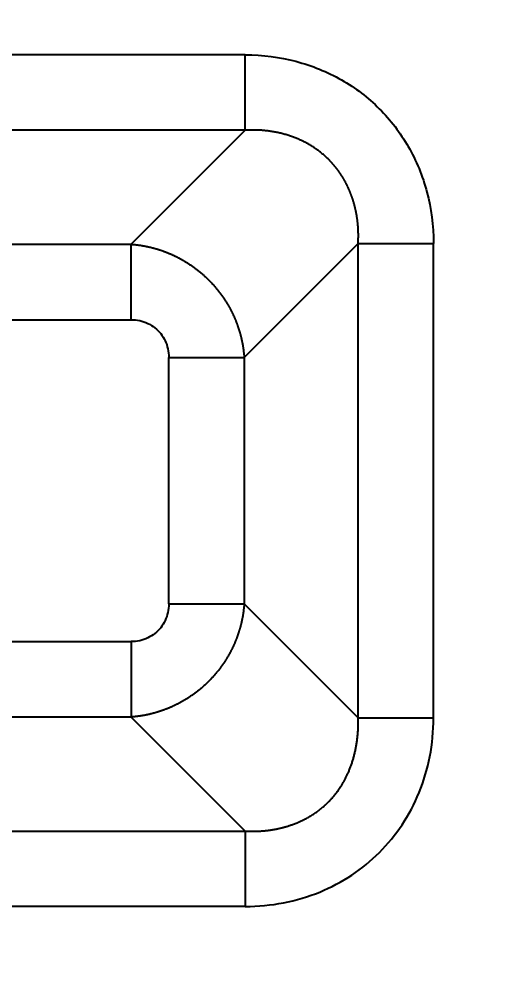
# Model space of a CAD drawing. Header units: millimetres. Extents: x -1286 to 291, y 5350 to 5880.
# Drawn here: x -1094.35 to -1082.28, y 5717.81 to 5741.79 of the extents above; entities that cross this region are included whole.
import ezdxf

# ---------------------------------------------------------------- set-up
doc = ezdxf.new("R2010")
doc.units = ezdxf.units.MM
doc.layers.add('dim', color=82, linetype='Continuous', lineweight=9)
doc.layers.add('粗实线层', color=7, linetype='Continuous', lineweight=35)
doc.dimstyles.new('ISO-25', dxfattribs={"dimscale": 1.5, "dimtxt": 2.5, "dimasz": 2.5, "dimexe": 1.25, "dimexo": 0.625, "dimtad": 1, "dimtxsty": 'Standard', "dimcen": 2.5, "dimadec": 0, "dimazin": 0, "dimtfac": 1, "dimtmove": 0, "dimatfit": 3, "dimfxl": 0, "dimarcsym": 0})

# ---------------------------------------------------------------- blocks, each defined once
blk = doc.blocks.new('*D39')
at = {"layer": 'Defpoints', "color": 0, "lineweight": 18, "transparency": 16777216}
for p in [(-981.514, 5754.075), (-1136.803, 5623.235)]:
    blk.add_point(p, dxfattribs=at)
at = {"layer": 'dim', "color": 0, "lineweight": -2, "transparency": 16777216}
for p, q in [((-931.597, 5796.133), (-979.219, 5756.008)), ((-1136.803, 5623.235), (-981.514, 5754.075)), ((-1139.097, 5621.302), (-1141.391, 5619.369))]:
    blk.add_line(p, q, dxfattribs=at)
at = {"layer": 'dim', "color": 0, "lineweight": 18, "transparency": 16777216}
for points in [[(-979.542, 5756.391), (-978.897, 5755.626), (-981.514, 5754.075)], [(-1139.419, 5621.684), (-1138.775, 5620.92), (-1136.803, 5623.235)]]:
    blk.add_solid(points, dxfattribs=at)
at = {"layer": 'dim', "color": 0, "lineweight": 18, "transparency": 16777216, "insert": (-942.427, 5790.849), "char_height": 3.75, "attachment_point": 5, "rotation": 40.1161}
blk.add_mtext('∅203,06', dxfattribs=at)

msp = doc.modelspace()

# ---------------------------------------------------------------- linework, layer by layer
at = {"layer": '粗实线层', "lineweight": 25}
for p, q in [((-1088.656, 5740.892), (-1100.614, 5740.892)), ((-1088.656, 5738.991), (-1100.613, 5738.991)), ((-1091.529, 5736.118), (-1088.656, 5738.991)), ((-1097.741, 5736.118), (-1091.529, 5736.118)), ((-1088.678, 5733.267), (-1085.805, 5736.14)), ((-1085.805, 5724.183), (-1085.805, 5736.14)), ((-1083.905, 5724.183), (-1083.905, 5736.14)), ((-1097.741, 5734.218), (-1091.529, 5734.218)), ((-1090.579, 5733.267), (-1090.343, 5733.267)), ((-1090.579, 5727.056), (-1090.579, 5733.267)), ((-1088.678, 5733.267), (-1088.678, 5727.056)), ((-1088.678, 5727.056), (-1085.805, 5724.183)), ((-1097.741, 5726.106), (-1091.529, 5726.106)), ((-1091.529, 5724.205), (-1097.741, 5724.205)), ((-1091.529, 5724.205), (-1088.656, 5721.332)), ((-1100.613, 5721.332), (-1088.656, 5721.332)), ((-1088.656, 5719.432), (-1100.614, 5719.432))]:
    msp.add_line(p, q, dxfattribs=at)
for radius in [87.342, 87.216, 86.564]:
    msp.add_circle((-1053.128, 5688.655), radius, dxfattribs=at)
for centre, radius, start, end in [((-1059.158, 5688.655), 102.402, 14.30847, 151.42209), ((-1059.158, 5688.655), 102.401, 14.30847, 151.42209), ((-1059.158, 5688.655), 102.032, 6.18953, 168.43129), ((-1059.158, 5688.655), 101.531, 6.18953, 168.40811), ((-1059.158, 5688.655), 100.442, 20.91041, 168.28064), ((-1059.158, 5688.655), 100.141, 20.91041, 168.28065), ((-1059.158, 5688.655), 100.022, 21.11656, 168.26666), ((-1059.158, 5688.655), 99.521, 21.13618, 168.17064), ((-1053.128, 5688.655), 86.224, 90.08059, 179.91941), ((-1053.128, 5688.655), 85.581, 90.90297, 179.09703), ((-1053.128, 5688.655), 83.696, 92.22396, 178.03204), ((-1053.128, 5688.655), 82.706, 92.58039, 177.41961)]:
    msp.add_arc(centre, radius, start, end, dxfattribs=at)
for points in [[(-1088.656, 5740.892), (-1088.206, 5740.892), (-1087.355, 5740.78), (-1086.193, 5740.305), (-1085.234, 5739.571), (-1084.497, 5738.611), (-1084.02, 5737.456), (-1083.905, 5736.596), (-1083.905, 5736.14)], [(-1091.529, 5734.218), (-1091.454, 5734.218), (-1091.31, 5734.202), (-1091.105, 5734.133), (-1090.925, 5734.021), (-1090.775, 5733.872), (-1090.664, 5733.692), (-1090.594, 5733.487), (-1090.579, 5733.342), (-1090.579, 5733.267)], [(-1090.579, 5727.056), (-1090.579, 5726.981), (-1090.594, 5726.836), (-1090.664, 5726.632), (-1090.775, 5726.451), (-1090.924, 5726.302), (-1091.105, 5726.191), (-1091.31, 5726.121), (-1091.454, 5726.106), (-1091.529, 5726.106)], [(-1088.656, 5719.432), (-1088.321, 5719.432), (-1087.674, 5719.494), (-1086.756, 5719.769), (-1085.947, 5720.2), (-1085.246, 5720.773), (-1084.673, 5721.474), (-1084.242, 5722.283), (-1083.967, 5723.201), (-1083.905, 5723.848), (-1083.905, 5724.183)]]:
    msp.add_open_spline(points, degree=3, dxfattribs=at)
for points, knots in [([(-1088.656, 5738.991), (-1088.656, 5739.025), (-1088.656, 5739.066), (-1088.656, 5739.163), (-1088.656, 5739.219), (-1088.656, 5739.343), (-1088.656, 5739.412), (-1088.656, 5739.56), (-1088.656, 5739.64), (-1088.656, 5739.809), (-1088.656, 5739.898), (-1088.656, 5740.084), (-1088.656, 5740.18), (-1088.656, 5740.378), (-1088.656, 5740.479), (-1088.656, 5740.684), (-1088.656, 5740.788), (-1088.656, 5740.892)], [0, 0, 0, 0, 0.125, 0.125, 0.25, 0.25, 0.375, 0.375, 0.5, 0.5, 0.625, 0.625, 0.75, 0.75, 0.875, 0.875, 1, 1, 1, 1]), ([(-1085.805, 5736.14), (-1085.805, 5736.149), (-1085.804, 5736.167), (-1085.802, 5736.194), (-1085.801, 5736.221), (-1085.801, 5736.248), (-1085.8, 5736.274), (-1085.8, 5736.301), (-1085.799, 5736.327), (-1085.799, 5736.354), (-1085.8, 5736.38), (-1085.8, 5736.406), (-1085.801, 5736.433), (-1085.802, 5736.459), (-1085.803, 5736.485), (-1085.804, 5736.511), (-1085.806, 5736.537), (-1085.807, 5736.562), (-1085.809, 5736.588), (-1085.811, 5736.614), (-1085.814, 5736.639), (-1085.816, 5736.665), (-1085.819, 5736.69), (-1085.822, 5736.715), (-1085.825, 5736.741), (-1085.829, 5736.766), (-1085.832, 5736.791), (-1085.836, 5736.815), (-1085.84, 5736.84), (-1085.844, 5736.865), (-1085.849, 5736.89), (-1085.853, 5736.914), (-1085.858, 5736.938), (-1085.863, 5736.963), (-1085.868, 5736.987), (-1085.874, 5737.011), (-1085.879, 5737.035), (-1085.885, 5737.059), (-1085.891, 5737.082), (-1085.897, 5737.106), (-1085.903, 5737.13), (-1085.91, 5737.153), (-1085.917, 5737.176), (-1085.924, 5737.199), (-1085.931, 5737.222), (-1085.938, 5737.245), (-1085.945, 5737.268), (-1085.953, 5737.291), (-1085.961, 5737.313), (-1085.969, 5737.336), (-1085.977, 5737.358), (-1085.985, 5737.38), (-1085.994, 5737.402), (-1086.003, 5737.424), (-1086.012, 5737.446), (-1086.021, 5737.468), (-1086.03, 5737.489), (-1086.039, 5737.511), (-1086.049, 5737.532), (-1086.059, 5737.553), (-1086.069, 5737.574), (-1086.079, 5737.595), (-1086.089, 5737.616), (-1086.099, 5737.637), (-1086.11, 5737.657), (-1086.121, 5737.678), (-1086.132, 5737.698), (-1086.143, 5737.718), (-1086.154, 5737.738), (-1086.166, 5737.758), (-1086.177, 5737.777), (-1086.189, 5737.797), (-1086.201, 5737.816), (-1086.213, 5737.835), (-1086.225, 5737.855), (-1086.237, 5737.873), (-1086.25, 5737.892), (-1086.263, 5737.911), (-1086.275, 5737.929), (-1086.288, 5737.948), (-1086.301, 5737.966), (-1086.315, 5737.984), (-1086.328, 5738.002), (-1086.342, 5738.02), (-1086.355, 5738.037), (-1086.369, 5738.055), (-1086.383, 5738.072), (-1086.397, 5738.089), (-1086.411, 5738.106), (-1086.426, 5738.123), (-1086.44, 5738.14), (-1086.455, 5738.156), (-1086.47, 5738.173), (-1086.485, 5738.189), (-1086.5, 5738.205), (-1086.515, 5738.221), (-1086.53, 5738.237), (-1086.551, 5738.258), (-1086.578, 5738.284), (-1086.612, 5738.316), (-1086.646, 5738.347), (-1086.681, 5738.377), (-1086.716, 5738.407), (-1086.752, 5738.436), (-1086.789, 5738.464), (-1086.826, 5738.492), (-1086.864, 5738.519), (-1086.903, 5738.546), (-1086.942, 5738.572), (-1086.982, 5738.597), (-1087.023, 5738.622), (-1087.064, 5738.646), (-1087.106, 5738.669), (-1087.148, 5738.691), (-1087.191, 5738.713), (-1087.235, 5738.734), (-1087.279, 5738.754), (-1087.324, 5738.774), (-1087.369, 5738.793), (-1087.415, 5738.811), (-1087.461, 5738.828), (-1087.508, 5738.845), (-1087.556, 5738.86), (-1087.604, 5738.875), (-1087.652, 5738.889), (-1087.701, 5738.902), (-1087.751, 5738.915), (-1087.801, 5738.926), (-1087.851, 5738.937), (-1087.902, 5738.947), (-1087.953, 5738.956), (-1088.005, 5738.964), (-1088.057, 5738.972), (-1088.11, 5738.978), (-1088.163, 5738.983), (-1088.216, 5738.988), (-1088.27, 5738.992), (-1088.324, 5738.994), (-1088.379, 5738.996), (-1088.434, 5738.997), (-1088.489, 5738.997), (-1088.544, 5738.996), (-1088.6, 5738.994), (-1088.637, 5738.992), (-1088.656, 5738.991)], [0, 0, 0, 0, 0.005899, 0.011779, 0.017642, 0.023487, 0.029314, 0.035123, 0.040914, 0.046688, 0.052444, 0.058183, 0.063904, 0.069609, 0.075296, 0.080967, 0.08662, 0.092257, 0.097877, 0.103481, 0.109068, 0.114639, 0.120194, 0.125733, 0.131256, 0.136762, 0.142253, 0.147729, 0.153189, 0.158633, 0.164063, 0.169477, 0.174876, 0.18026, 0.18563, 0.190984, 0.196325, 0.201651, 0.206962, 0.21226, 0.217543, 0.222812, 0.228068, 0.23331, 0.238539, 0.243754, 0.248956, 0.254145, 0.259321, 0.264484, 0.269635, 0.274773, 0.279899, 0.285012, 0.290113, 0.295203, 0.30028, 0.305346, 0.310401, 0.315444, 0.320475, 0.325496, 0.330506, 0.335505, 0.340494, 0.345472, 0.350439, 0.355397, 0.360345, 0.365283, 0.370211, 0.37513, 0.380039, 0.384939, 0.38983, 0.394713, 0.399586, 0.404452, 0.409309, 0.414157, 0.418998, 0.423831, 0.428656, 0.433474, 0.438284, 0.443087, 0.447884, 0.452673, 0.457456, 0.462232, 0.467003, 0.471767, 0.476525, 0.481277, 0.486024, 0.490766, 0.495502, 0.500233, 0.510096, 0.519982, 0.529892, 0.539829, 0.549794, 0.559788, 0.569813, 0.57987, 0.589962, 0.60009, 0.610255, 0.620459, 0.630703, 0.640989, 0.651317, 0.661691, 0.672111, 0.682578, 0.693094, 0.70366, 0.714277, 0.724948, 0.735673, 0.746453, 0.75729, 0.768185, 0.779139, 0.790153, 0.801229, 0.812368, 0.823571, 0.834838, 0.846172, 0.857573, 0.869043, 0.880581, 0.89219, 0.903871, 0.915624, 0.92745, 0.93935, 0.951326, 0.963378, 0.975507, 0.987714, 1, 1, 1, 1]), ([(-1091.529, 5736.118), (-1091.52, 5736.118), (-1091.502, 5736.116), (-1091.475, 5736.114), (-1091.448, 5736.112), (-1091.421, 5736.109), (-1091.394, 5736.106), (-1091.367, 5736.103), (-1091.341, 5736.099), (-1091.314, 5736.096), (-1091.287, 5736.092), (-1091.26, 5736.088), (-1091.233, 5736.083), (-1091.207, 5736.078), (-1091.18, 5736.074), (-1091.153, 5736.068), (-1091.127, 5736.063), (-1091.1, 5736.057), (-1091.074, 5736.052), (-1091.047, 5736.045), (-1091.021, 5736.039), (-1090.994, 5736.032), (-1090.968, 5736.026), (-1090.942, 5736.019), (-1090.916, 5736.011), (-1090.89, 5736.004), (-1090.864, 5735.996), (-1090.838, 5735.988), (-1090.812, 5735.98), (-1090.786, 5735.971), (-1090.76, 5735.962), (-1090.734, 5735.954), (-1090.709, 5735.944), (-1090.683, 5735.935), (-1090.658, 5735.925), (-1090.632, 5735.915), (-1090.607, 5735.905), (-1090.582, 5735.895), (-1090.556, 5735.884), (-1090.531, 5735.874), (-1090.506, 5735.863), (-1090.481, 5735.851), (-1090.457, 5735.84), (-1090.432, 5735.828), (-1090.407, 5735.816), (-1090.383, 5735.804), (-1090.359, 5735.792), (-1090.334, 5735.779), (-1090.31, 5735.767), (-1090.286, 5735.754), (-1090.262, 5735.74), (-1090.238, 5735.727), (-1090.215, 5735.713), (-1090.191, 5735.7), (-1090.167, 5735.686), (-1090.144, 5735.671), (-1090.121, 5735.657), (-1090.098, 5735.642), (-1090.075, 5735.627), (-1090.052, 5735.612), (-1090.029, 5735.597), (-1090.007, 5735.581), (-1089.984, 5735.566), (-1089.962, 5735.55), (-1089.94, 5735.534), (-1089.918, 5735.518), (-1089.896, 5735.501), (-1089.874, 5735.484), (-1089.852, 5735.468), (-1089.831, 5735.451), (-1089.81, 5735.433), (-1089.788, 5735.416), (-1089.767, 5735.398), (-1089.747, 5735.38), (-1089.726, 5735.362), (-1089.705, 5735.344), (-1089.685, 5735.326), (-1089.665, 5735.307), (-1089.645, 5735.289), (-1089.625, 5735.27), (-1089.605, 5735.251), (-1089.585, 5735.232), (-1089.566, 5735.212), (-1089.547, 5735.193), (-1089.528, 5735.173), (-1089.509, 5735.153), (-1089.49, 5735.133), (-1089.472, 5735.113), (-1089.453, 5735.092), (-1089.435, 5735.072), (-1089.417, 5735.051), (-1089.399, 5735.03), (-1089.382, 5735.009), (-1089.364, 5734.988), (-1089.347, 5734.967), (-1089.33, 5734.945), (-1089.313, 5734.924), (-1089.296, 5734.902), (-1089.28, 5734.88), (-1089.264, 5734.858), (-1089.247, 5734.836), (-1089.232, 5734.814), (-1089.216, 5734.791), (-1089.2, 5734.768), (-1089.185, 5734.746), (-1089.17, 5734.723), (-1089.155, 5734.7), (-1089.14, 5734.677), (-1089.126, 5734.654), (-1089.112, 5734.63), (-1089.098, 5734.607), (-1089.084, 5734.583), (-1089.07, 5734.559), (-1089.057, 5734.536), (-1089.043, 5734.512), (-1089.03, 5734.488), (-1089.018, 5734.463), (-1089.005, 5734.439), (-1088.993, 5734.415), (-1088.981, 5734.39), (-1088.969, 5734.366), (-1088.957, 5734.341), (-1088.946, 5734.316), (-1088.934, 5734.291), (-1088.923, 5734.266), (-1088.912, 5734.241), (-1088.902, 5734.216), (-1088.892, 5734.191), (-1088.881, 5734.165), (-1088.872, 5734.14), (-1088.862, 5734.114), (-1088.852, 5734.089), (-1088.843, 5734.063), (-1088.834, 5734.037), (-1088.826, 5734.012), (-1088.817, 5733.986), (-1088.809, 5733.96), (-1088.801, 5733.934), (-1088.793, 5733.908), (-1088.785, 5733.881), (-1088.778, 5733.855), (-1088.771, 5733.829), (-1088.764, 5733.803), (-1088.758, 5733.776), (-1088.751, 5733.75), (-1088.745, 5733.723), (-1088.739, 5733.697), (-1088.734, 5733.67), (-1088.728, 5733.644), (-1088.723, 5733.617), (-1088.718, 5733.59), (-1088.713, 5733.564), (-1088.709, 5733.537), (-1088.705, 5733.51), (-1088.701, 5733.483), (-1088.697, 5733.456), (-1088.694, 5733.429), (-1088.691, 5733.402), (-1088.688, 5733.375), (-1088.685, 5733.348), (-1088.682, 5733.321), (-1088.68, 5733.294), (-1088.679, 5733.276), (-1088.678, 5733.267)], [0, 0, 0, 0, 0.006231, 0.01246, 0.018689, 0.024917, 0.031145, 0.037371, 0.043597, 0.049822, 0.056046, 0.06227, 0.068492, 0.074714, 0.080936, 0.087156, 0.093376, 0.099595, 0.105814, 0.112031, 0.118249, 0.124465, 0.130681, 0.136896, 0.143111, 0.149325, 0.155539, 0.161752, 0.167964, 0.174176, 0.180387, 0.186598, 0.192809, 0.199018, 0.205228, 0.211436, 0.217645, 0.223853, 0.23006, 0.236267, 0.242474, 0.24868, 0.254886, 0.261091, 0.267296, 0.273501, 0.279705, 0.285909, 0.292112, 0.298316, 0.304519, 0.310721, 0.316924, 0.323126, 0.329328, 0.335529, 0.341731, 0.347932, 0.354132, 0.360333, 0.366534, 0.372734, 0.378934, 0.385134, 0.391334, 0.397533, 0.403733, 0.409932, 0.416132, 0.422331, 0.42853, 0.434729, 0.440928, 0.447127, 0.453326, 0.459525, 0.465723, 0.471922, 0.478121, 0.48432, 0.490519, 0.496718, 0.502917, 0.509116, 0.515315, 0.521514, 0.527713, 0.533913, 0.540112, 0.546312, 0.552512, 0.558712, 0.564912, 0.571112, 0.577313, 0.583513, 0.589714, 0.595915, 0.602117, 0.608318, 0.61452, 0.620722, 0.626924, 0.633127, 0.63933, 0.645533, 0.651737, 0.657941, 0.664145, 0.67035, 0.676555, 0.68276, 0.688966, 0.695172, 0.701379, 0.707586, 0.713793, 0.720001, 0.726209, 0.732418, 0.738627, 0.744837, 0.751047, 0.757258, 0.76347, 0.769681, 0.775894, 0.782107, 0.78832, 0.794534, 0.800749, 0.806964, 0.81318, 0.819397, 0.825614, 0.831832, 0.83805, 0.84427, 0.85049, 0.85671, 0.862931, 0.869153, 0.875376, 0.881599, 0.887824, 0.894049, 0.900274, 0.906501, 0.912728, 0.918956, 0.925185, 0.931415, 0.937645, 0.943877, 0.950109, 0.956342, 0.962576, 0.968811, 0.975047, 0.981284, 0.987522, 0.99376, 1, 1, 1, 1]), ([(-1091.529, 5734.218), (-1091.529, 5734.321), (-1091.529, 5734.425), (-1091.529, 5734.63), (-1091.529, 5734.732), (-1091.529, 5734.929), (-1091.529, 5735.026), (-1091.529, 5735.211), (-1091.529, 5735.3), (-1091.529, 5735.469), (-1091.529, 5735.549), (-1091.529, 5735.698), (-1091.529, 5735.766), (-1091.529, 5735.89), (-1091.529, 5735.946), (-1091.529, 5736.043), (-1091.529, 5736.084), (-1091.529, 5736.118)], [0, 0, 0, 0, 0.125, 0.125, 0.25, 0.25, 0.375, 0.375, 0.5, 0.5, 0.625, 0.625, 0.75, 0.75, 0.875, 0.875, 1, 1, 1, 1]), ([(-1088.678, 5727.056), (-1088.679, 5727.047), (-1088.68, 5727.029), (-1088.682, 5727.002), (-1088.685, 5726.975), (-1088.688, 5726.948), (-1088.691, 5726.921), (-1088.694, 5726.894), (-1088.697, 5726.867), (-1088.701, 5726.841), (-1088.705, 5726.814), (-1088.709, 5726.787), (-1088.713, 5726.76), (-1088.718, 5726.734), (-1088.723, 5726.707), (-1088.728, 5726.68), (-1088.733, 5726.654), (-1088.739, 5726.627), (-1088.745, 5726.601), (-1088.751, 5726.574), (-1088.757, 5726.548), (-1088.764, 5726.521), (-1088.771, 5726.495), (-1088.778, 5726.469), (-1088.785, 5726.443), (-1088.793, 5726.417), (-1088.801, 5726.391), (-1088.809, 5726.365), (-1088.817, 5726.339), (-1088.825, 5726.313), (-1088.834, 5726.287), (-1088.843, 5726.261), (-1088.852, 5726.236), (-1088.861, 5726.21), (-1088.871, 5726.185), (-1088.881, 5726.159), (-1088.891, 5726.134), (-1088.901, 5726.109), (-1088.912, 5726.083), (-1088.923, 5726.058), (-1088.934, 5726.033), (-1088.945, 5726.009), (-1088.956, 5725.984), (-1088.968, 5725.959), (-1088.98, 5725.934), (-1088.992, 5725.91), (-1089.004, 5725.886), (-1089.017, 5725.861), (-1089.03, 5725.837), (-1089.043, 5725.813), (-1089.056, 5725.789), (-1089.069, 5725.765), (-1089.083, 5725.742), (-1089.097, 5725.718), (-1089.111, 5725.695), (-1089.125, 5725.671), (-1089.14, 5725.648), (-1089.154, 5725.625), (-1089.169, 5725.602), (-1089.184, 5725.579), (-1089.199, 5725.556), (-1089.215, 5725.534), (-1089.231, 5725.511), (-1089.246, 5725.489), (-1089.263, 5725.467), (-1089.279, 5725.445), (-1089.295, 5725.423), (-1089.312, 5725.401), (-1089.329, 5725.379), (-1089.346, 5725.358), (-1089.363, 5725.337), (-1089.38, 5725.315), (-1089.398, 5725.294), (-1089.416, 5725.274), (-1089.434, 5725.253), (-1089.452, 5725.232), (-1089.47, 5725.212), (-1089.489, 5725.192), (-1089.508, 5725.172), (-1089.526, 5725.152), (-1089.545, 5725.132), (-1089.565, 5725.112), (-1089.584, 5725.093), (-1089.604, 5725.074), (-1089.623, 5725.055), (-1089.643, 5725.036), (-1089.663, 5725.017), (-1089.684, 5724.999), (-1089.704, 5724.98), (-1089.724, 5724.962), (-1089.745, 5724.944), (-1089.766, 5724.926), (-1089.787, 5724.909), (-1089.808, 5724.891), (-1089.829, 5724.874), (-1089.851, 5724.857), (-1089.873, 5724.84), (-1089.894, 5724.823), (-1089.916, 5724.807), (-1089.938, 5724.791), (-1089.96, 5724.775), (-1089.983, 5724.759), (-1090.005, 5724.743), (-1090.028, 5724.727), (-1090.051, 5724.712), (-1090.073, 5724.697), (-1090.096, 5724.682), (-1090.12, 5724.667), (-1090.143, 5724.653), (-1090.166, 5724.639), (-1090.19, 5724.625), (-1090.213, 5724.611), (-1090.237, 5724.597), (-1090.261, 5724.584), (-1090.285, 5724.57), (-1090.309, 5724.557), (-1090.333, 5724.545), (-1090.357, 5724.532), (-1090.382, 5724.52), (-1090.406, 5724.508), (-1090.431, 5724.496), (-1090.455, 5724.484), (-1090.48, 5724.473), (-1090.505, 5724.461), (-1090.53, 5724.45), (-1090.555, 5724.439), (-1090.58, 5724.429), (-1090.606, 5724.419), (-1090.631, 5724.408), (-1090.656, 5724.399), (-1090.682, 5724.389), (-1090.708, 5724.379), (-1090.733, 5724.37), (-1090.759, 5724.361), (-1090.785, 5724.353), (-1090.811, 5724.344), (-1090.837, 5724.336), (-1090.863, 5724.328), (-1090.889, 5724.32), (-1090.915, 5724.312), (-1090.941, 5724.305), (-1090.967, 5724.298), (-1090.994, 5724.291), (-1091.02, 5724.285), (-1091.047, 5724.278), (-1091.073, 5724.272), (-1091.1, 5724.266), (-1091.126, 5724.261), (-1091.153, 5724.255), (-1091.179, 5724.25), (-1091.206, 5724.245), (-1091.233, 5724.24), (-1091.26, 5724.236), (-1091.287, 5724.232), (-1091.313, 5724.228), (-1091.34, 5724.224), (-1091.367, 5724.221), (-1091.394, 5724.217), (-1091.421, 5724.215), (-1091.448, 5724.212), (-1091.475, 5724.209), (-1091.502, 5724.207), (-1091.52, 5724.206), (-1091.529, 5724.205)], [0, 0, 0, 0, 0.006229, 0.012458, 0.018686, 0.024913, 0.031139, 0.037364, 0.043589, 0.049813, 0.056036, 0.062258, 0.06848, 0.074701, 0.080921, 0.087141, 0.09336, 0.099578, 0.105795, 0.112012, 0.118229, 0.124444, 0.130659, 0.136874, 0.143088, 0.149301, 0.155514, 0.161726, 0.167937, 0.174148, 0.180359, 0.186569, 0.192778, 0.198988, 0.205196, 0.211404, 0.217612, 0.223819, 0.230026, 0.236232, 0.242438, 0.248644, 0.254849, 0.261054, 0.267258, 0.273462, 0.279666, 0.285869, 0.292072, 0.298275, 0.304478, 0.31068, 0.316882, 0.323083, 0.329285, 0.335486, 0.341687, 0.347888, 0.354088, 0.360289, 0.366489, 0.372689, 0.378888, 0.385088, 0.391288, 0.397487, 0.403686, 0.409886, 0.416085, 0.422284, 0.428483, 0.434681, 0.44088, 0.447079, 0.453278, 0.459477, 0.465675, 0.471874, 0.478073, 0.484272, 0.49047, 0.496669, 0.502868, 0.509067, 0.515267, 0.521466, 0.527665, 0.533865, 0.540064, 0.546264, 0.552464, 0.558664, 0.564864, 0.571065, 0.577265, 0.583466, 0.589667, 0.595869, 0.60207, 0.608272, 0.614474, 0.620676, 0.626879, 0.633082, 0.639285, 0.645489, 0.651693, 0.657897, 0.664102, 0.670307, 0.676512, 0.682718, 0.688924, 0.695131, 0.701338, 0.707546, 0.713754, 0.719962, 0.726171, 0.73238, 0.73859, 0.7448, 0.751011, 0.757223, 0.763435, 0.769647, 0.77586, 0.782074, 0.788288, 0.794503, 0.800718, 0.806934, 0.813151, 0.819368, 0.825586, 0.831805, 0.838024, 0.844244, 0.850465, 0.856686, 0.862909, 0.869131, 0.875355, 0.881579, 0.887804, 0.89403, 0.900257, 0.906484, 0.912713, 0.918942, 0.925172, 0.931403, 0.937634, 0.943867, 0.9501, 0.956334, 0.96257, 0.968806, 0.975043, 0.981281, 0.987519, 0.993759, 1, 1, 1, 1]), ([(-1090.579, 5727.056), (-1090.475, 5727.056), (-1090.371, 5727.056), (-1090.166, 5727.056), (-1090.065, 5727.056), (-1089.867, 5727.056), (-1089.771, 5727.056), (-1089.585, 5727.056), (-1089.496, 5727.056), (-1089.327, 5727.056), (-1089.247, 5727.056), (-1089.099, 5727.056), (-1089.03, 5727.056), (-1088.906, 5727.056), (-1088.851, 5727.056), (-1088.753, 5727.056), (-1088.712, 5727.056), (-1088.678, 5727.056)], [0, 0, 0, 0, 0.125, 0.125, 0.25, 0.25, 0.375, 0.375, 0.5, 0.5, 0.625, 0.625, 0.75, 0.75, 0.875, 0.875, 1, 1, 1, 1]), ([(-1088.656, 5721.332), (-1088.647, 5721.332), (-1088.629, 5721.331), (-1088.602, 5721.329), (-1088.576, 5721.328), (-1088.549, 5721.327), (-1088.522, 5721.327), (-1088.496, 5721.326), (-1088.469, 5721.326), (-1088.443, 5721.326), (-1088.416, 5721.327), (-1088.39, 5721.327), (-1088.364, 5721.328), (-1088.338, 5721.329), (-1088.312, 5721.33), (-1088.286, 5721.331), (-1088.26, 5721.332), (-1088.234, 5721.334), (-1088.208, 5721.336), (-1088.183, 5721.338), (-1088.157, 5721.341), (-1088.132, 5721.343), (-1088.107, 5721.346), (-1088.081, 5721.349), (-1088.056, 5721.352), (-1088.031, 5721.356), (-1088.006, 5721.359), (-1087.981, 5721.363), (-1087.956, 5721.367), (-1087.932, 5721.371), (-1087.907, 5721.375), (-1087.883, 5721.38), (-1087.858, 5721.385), (-1087.834, 5721.39), (-1087.81, 5721.395), (-1087.786, 5721.4), (-1087.762, 5721.406), (-1087.738, 5721.412), (-1087.714, 5721.418), (-1087.691, 5721.424), (-1087.667, 5721.43), (-1087.644, 5721.437), (-1087.621, 5721.443), (-1087.598, 5721.45), (-1087.574, 5721.457), (-1087.552, 5721.465), (-1087.529, 5721.472), (-1087.506, 5721.48), (-1087.484, 5721.488), (-1087.461, 5721.496), (-1087.439, 5721.504), (-1087.417, 5721.512), (-1087.394, 5721.521), (-1087.373, 5721.529), (-1087.351, 5721.538), (-1087.329, 5721.547), (-1087.307, 5721.557), (-1087.286, 5721.566), (-1087.265, 5721.576), (-1087.244, 5721.585), (-1087.223, 5721.595), (-1087.202, 5721.605), (-1087.181, 5721.616), (-1087.16, 5721.626), (-1087.14, 5721.637), (-1087.119, 5721.647), (-1087.099, 5721.658), (-1087.079, 5721.669), (-1087.059, 5721.681), (-1087.039, 5721.692), (-1087.02, 5721.704), (-1087, 5721.715), (-1086.981, 5721.727), (-1086.962, 5721.739), (-1086.943, 5721.752), (-1086.924, 5721.764), (-1086.905, 5721.776), (-1086.886, 5721.789), (-1086.868, 5721.802), (-1086.849, 5721.815), (-1086.831, 5721.828), (-1086.813, 5721.841), (-1086.795, 5721.855), (-1086.777, 5721.868), (-1086.76, 5721.882), (-1086.742, 5721.896), (-1086.725, 5721.91), (-1086.708, 5721.924), (-1086.691, 5721.938), (-1086.674, 5721.952), (-1086.657, 5721.967), (-1086.641, 5721.981), (-1086.624, 5721.996), (-1086.608, 5722.011), (-1086.592, 5722.026), (-1086.576, 5722.041), (-1086.561, 5722.057), (-1086.542, 5722.075), (-1086.522, 5722.096), (-1086.499, 5722.119), (-1086.476, 5722.144), (-1086.454, 5722.169), (-1086.431, 5722.195), (-1086.409, 5722.222), (-1086.387, 5722.249), (-1086.365, 5722.276), (-1086.343, 5722.305), (-1086.322, 5722.334), (-1086.301, 5722.363), (-1086.28, 5722.394), (-1086.259, 5722.425), (-1086.239, 5722.456), (-1086.218, 5722.488), (-1086.199, 5722.521), (-1086.179, 5722.555), (-1086.16, 5722.589), (-1086.141, 5722.624), (-1086.122, 5722.659), (-1086.104, 5722.695), (-1086.086, 5722.732), (-1086.069, 5722.77), (-1086.052, 5722.808), (-1086.035, 5722.846), (-1086.019, 5722.886), (-1086.003, 5722.926), (-1085.988, 5722.967), (-1085.973, 5723.008), (-1085.959, 5723.05), (-1085.945, 5723.093), (-1085.932, 5723.136), (-1085.919, 5723.18), (-1085.907, 5723.224), (-1085.895, 5723.27), (-1085.884, 5723.315), (-1085.874, 5723.362), (-1085.864, 5723.409), (-1085.855, 5723.457), (-1085.847, 5723.505), (-1085.839, 5723.554), (-1085.832, 5723.603), (-1085.825, 5723.653), (-1085.82, 5723.704), (-1085.815, 5723.755), (-1085.811, 5723.807), (-1085.808, 5723.859), (-1085.805, 5723.912), (-1085.803, 5723.965), (-1085.803, 5724.019), (-1085.803, 5724.073), (-1085.803, 5724.128), (-1085.805, 5724.165), (-1085.805, 5724.183)], [0, 0, 0, 0, 0.005906, 0.011793, 0.017663, 0.023515, 0.029348, 0.035164, 0.040962, 0.046743, 0.052506, 0.058252, 0.06398, 0.069691, 0.075385, 0.081063, 0.086723, 0.092366, 0.097993, 0.103603, 0.109197, 0.114775, 0.120336, 0.125881, 0.13141, 0.136924, 0.142421, 0.147903, 0.153369, 0.15882, 0.164256, 0.169676, 0.175082, 0.180472, 0.185848, 0.191209, 0.196555, 0.201887, 0.207205, 0.212508, 0.217798, 0.223073, 0.228335, 0.233583, 0.238818, 0.244039, 0.249247, 0.254442, 0.259624, 0.264793, 0.269949, 0.275093, 0.280224, 0.285343, 0.29045, 0.295546, 0.300629, 0.3057, 0.31076, 0.315809, 0.320846, 0.325873, 0.330888, 0.335893, 0.340887, 0.34587, 0.350843, 0.355806, 0.360759, 0.365703, 0.370636, 0.37556, 0.380475, 0.38538, 0.390277, 0.395164, 0.400043, 0.404914, 0.409776, 0.41463, 0.419475, 0.424313, 0.429144, 0.433966, 0.438782, 0.44359, 0.448391, 0.453186, 0.457974, 0.462755, 0.46753, 0.472299, 0.477062, 0.481819, 0.486571, 0.491317, 0.496058, 0.500794, 0.507877, 0.515035, 0.522269, 0.52958, 0.53697, 0.544439, 0.551989, 0.559621, 0.567335, 0.575134, 0.583017, 0.590986, 0.599042, 0.607185, 0.615417, 0.623738, 0.632149, 0.64065, 0.649244, 0.657929, 0.666708, 0.67558, 0.684547, 0.693608, 0.702766, 0.712019, 0.721369, 0.730817, 0.740362, 0.750006, 0.759749, 0.769592, 0.779534, 0.789577, 0.79972, 0.809965, 0.820312, 0.83076, 0.841312, 0.851966, 0.862723, 0.873585, 0.88455, 0.89562, 0.906795, 0.918074, 0.929459, 0.94095, 0.952547, 0.96425, 0.97606, 0.987976, 1, 1, 1, 1]), ([(-1085.805, 5724.183), (-1085.772, 5724.183), (-1085.73, 5724.183), (-1085.633, 5724.183), (-1085.577, 5724.183), (-1085.453, 5724.183), (-1085.385, 5724.183), (-1085.236, 5724.183), (-1085.157, 5724.183), (-1084.988, 5724.183), (-1084.898, 5724.183), (-1084.713, 5724.183), (-1084.616, 5724.183), (-1084.419, 5724.183), (-1084.317, 5724.183), (-1084.112, 5724.183), (-1084.009, 5724.183), (-1083.905, 5724.183)], [0, 0, 0, 0, 0.125, 0.125, 0.25, 0.25, 0.375, 0.375, 0.5, 0.5, 0.625, 0.625, 0.75, 0.75, 0.875, 0.875, 1, 1, 1, 1])]:
    msp.add_open_spline(points, degree=3, knots=knots, dxfattribs=at)
for points, weights in [([(-1085.805, 5736.14), (-1085.516, 5736.14), (-1084.793, 5736.14), (-1083.905, 5736.14)], [1.10246689166, 0.965843263498, 0.965844369455, 1.10247020953]), ([(-1090.343, 5733.267), (-1089.55, 5733.267), (-1088.935, 5733.267), (-1088.678, 5733.267)], [1.0657952785, 0.967192797168, 0.979416459594, 1.10246626578]), ([(-1091.529, 5726.106), (-1091.529, 5725.217), (-1091.529, 5724.494), (-1091.529, 5724.205)], [1.10246419878, 0.965844578078, 0.965845267075, 1.10246626578]), ([(-1088.656, 5721.332), (-1088.656, 5721.043), (-1088.656, 5720.32), (-1088.656, 5719.432)], [1.10246487343, 0.965842590767, 0.965845042235, 1.10247222783])]:
    msp.add_rational_spline(points, weights, degree=3, dxfattribs=at)

# ---------------------------------------------------------------- dimensions: what is measured, and where the dimension line sits
at = {"layer": 'dim', "lineweight": 18}
dim = msp.add_diameter_dim_2p(p1=(-1136.803, 5623.235), p2=(-981.514, 5754.075), dimstyle='ISO-25', override={"dimasz": 2, "dimexe": 0.49975, "dimexo": 0.49975, "dimgap": 0.49975}, dxfattribs=at)
dim.commit()
dim.dimension.update_dxf_attribs({"geometry": '*D39', "text_midpoint": (-940.534, 5788.603), "dimtype": 163})

doc.saveas('drawing.dxf')
